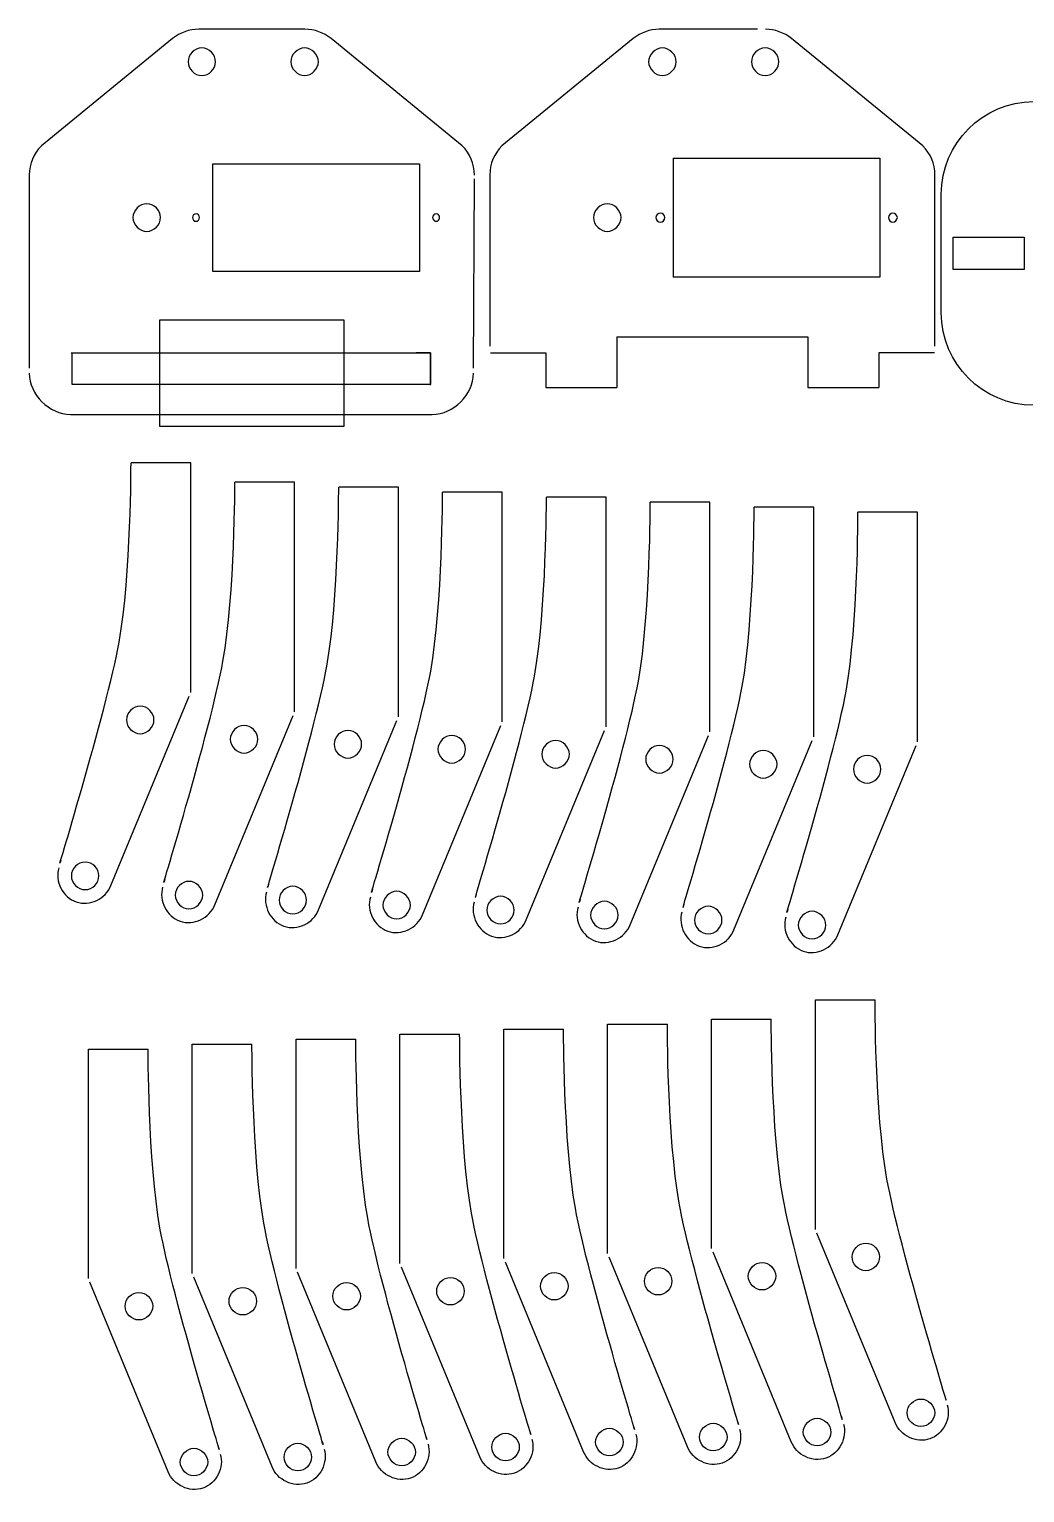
# Model space of a CAD drawing. Extents: x 2.1 to 27.9, y 0 to 17.
# Drawn here: x 2.08 to 13.38, y 0.01 to 16.62 of the extents above; entities that cross this region are included whole.
import ezdxf

# ---------------------------------------------------------------- set-up
doc = ezdxf.new("R2010")
doc.units = 0
doc.layers.get('0').update_dxf_attribs({"linetype": 'CONTINUOUS'})

msp = doc.modelspace()

# ---------------------------------------------------------------- linework, layer by layer
at = {"color": 7}
for p, q in [((5.208684, 16.619633), (4.003532, 16.619633)), ((10.344759, 16.619633), (9.231072, 16.619633)), ((3.707114, 16.513754), (2.21707, 15.297378)), ((6.995147, 15.297378), (5.504796, 16.513754)), ((8.934654, 16.513754), (7.444609, 15.297378)), ((12.222687, 15.297378), (10.732236, 16.513754)), ((9.389753, 15.158307), (9.389753, 13.805735)), ((11.735829, 15.154575), (9.389785, 15.154575)), ((11.735761, 15.158307), (11.735761, 13.805735)), ((2.079571, 14.96536), (2.079571, 12.772904)), ((4.162114, 15.094018), (6.508117, 15.094018)), ((4.162114, 13.870028), (4.162114, 15.094018)), ((6.508117, 15.094018), (6.508117, 13.870028)), ((7.307009, 14.96546), (7.307009, 13.022523)), ((12.359878, 13.022523), (12.359878, 14.96546)), ((7.121526, 12.772904), (7.132339, 14.920419)), ((12.431176, 13.401328), (12.431176, 14.748044)), ((12.565534, 13.892356), (12.565534, 14.259528)), ((12.565534, 14.259528), (13.372984, 14.259528)), ((13.372984, 14.259528), (13.372984, 13.892356)), ((6.508117, 13.870028), (4.162114, 13.870028)), ((9.389785, 13.80947), (11.735829, 13.80947)), ((13.372984, 13.892356), (12.565534, 13.892356)), ((3.562059, 13.321299), (5.649834, 13.321299)), ((3.562059, 12.111732), (3.562059, 13.321299)), ((5.649834, 13.321299), (5.649834, 12.111732)), ((8.749619, 13.130137), (8.749619, 12.553416)), ((8.749825, 13.130137), (10.917365, 13.130137)), ((10.917264, 13.130137), (10.917264, 12.553416)), ((2.555172, 12.945502), (2.720019, 12.945502)), ((2.566597, 12.945502), (6.63441, 12.945502)), ((2.566597, 12.586219), (2.566597, 12.945502)), ((6.635217, 12.945502), (6.470269, 12.945502)), ((6.63441, 12.945502), (6.63441, 12.586219)), ((6.635217, 12.578313), (6.635217, 12.945502)), ((7.314249, 12.945481), (7.786622, 12.946804)), ((7.77591, 12.946143), (7.942275, 12.946143)), ((7.942264, 12.946143), (7.942264, 12.553416)), ((11.890973, 12.946143), (11.724609, 12.946143)), ((11.724609, 12.946143), (11.724609, 12.553416)), ((12.355084, 12.945481), (11.890973, 12.946804)), ((6.63441, 12.586219), (2.566597, 12.586219)), ((7.942174, 12.553416), (8.749619, 12.553416)), ((10.917264, 12.553416), (11.724609, 12.553416)), ((2.548371, 12.24863), (6.652726, 12.24863)), ((5.649834, 12.111732), (3.562059, 12.111732)), ((3.911914, 11.698789), (3.234417, 11.698789)), ((3.911914, 9.09202), (3.911914, 11.698789)), ((5.090678, 11.480117), (4.413182, 11.480117)), ((5.090678, 8.873348), (5.090678, 11.480117)), ((6.269443, 11.423374), (5.591946, 11.423374)), ((6.269443, 8.816604), (6.269443, 11.423374)), ((7.448211, 11.36663), (6.770711, 11.36663)), ((7.448211, 8.759857), (7.448211, 11.36663)), ((8.626975, 11.309883), (7.949479, 11.309883)), ((8.626975, 8.703114), (8.626975, 11.309883)), ((9.805739, 11.25314), (9.128244, 11.25314)), ((9.805739, 8.64637), (9.805739, 11.25314)), ((10.984503, 11.196397), (10.307008, 11.196397)), ((10.984503, 8.589627), (10.984503, 11.196397)), ((12.163269, 11.139653), (11.485772, 11.139653)), ((12.163269, 8.532884), (12.163269, 11.139653)), ((3.006034, 6.899481), (3.894677, 9.050505)), ((4.184798, 6.680809), (5.073442, 8.831833)), ((5.363566, 6.624066), (6.252206, 8.775089)), ((6.542331, 6.567319), (7.430971, 8.718342)), ((7.721095, 6.510575), (8.609735, 8.661599)), ((8.899859, 6.453832), (9.788499, 8.604856)), ((10.078625, 6.397089), (10.967265, 8.548112)), ((11.257389, 6.340345), (12.146032, 8.491369)), ((11.002344, 2.996855), (11.002344, 5.603624)), ((11.002344, 5.603624), (11.679841, 5.603624)), ((8.644816, 2.721436), (8.644816, 5.328205)), ((8.644816, 5.328205), (9.322314, 5.328205)), ((9.82358, 2.778183), (9.82358, 5.384952)), ((9.82358, 5.384952), (10.501077, 5.384952)), ((5.108519, 2.551206), (5.108519, 5.157975)), ((5.108519, 5.157975), (5.786015, 5.157975)), ((6.287283, 2.607949), (6.287283, 5.214719)), ((6.287283, 5.214719), (6.964783, 5.214719)), ((7.466051, 2.664692), (7.466051, 5.271462)), ((7.466051, 5.271462), (8.143548, 5.271462)), ((2.75099, 2.437719), (2.75099, 5.044489)), ((2.75099, 5.044489), (3.428486, 5.044489)), ((3.929754, 2.494462), (3.929754, 5.101232)), ((3.929754, 5.101232), (4.607251, 5.101232)), ((11.908224, 0.804317), (11.019584, 2.95534)), ((9.550697, 0.528898), (8.662052, 2.679921)), ((10.72946, 0.585641), (9.84082, 2.736668)), ((6.014399, 0.358667), (5.125759, 2.509691)), ((7.193163, 0.415411), (6.304523, 2.566434)), ((8.371931, 0.472154), (7.483288, 2.623178)), ((3.65687, 0.245181), (2.76823, 2.396204)), ((4.835634, 0.301924), (3.946994, 2.452947))]:
    msp.add_line(p, q, dxfattribs=at)
for points in [[(4.003532, 16.619633), (3.89643, 16.619633), (3.790043, 16.581587), (3.707114, 16.513754)], [(5.504796, 16.513754), (5.421767, 16.581587), (5.31538, 16.619633), (5.208684, 16.619633)], [(9.231072, 16.619633), (9.123969, 16.619633), (9.017582, 16.581483), (8.934654, 16.513754)], [(10.732236, 16.513754), (10.649305, 16.581483), (10.542918, 16.619633), (10.436122, 16.619633)], [(4.038214, 16.407978), (3.956303, 16.407978), (3.881946, 16.33321), (3.881946, 16.251609)], [(4.194582, 16.251609), (4.194582, 16.33321), (4.120016, 16.407978), (4.038214, 16.407978)], [(5.204808, 16.407978), (5.123308, 16.407978), (5.048645, 16.33321), (5.048645, 16.251609)], [(5.361281, 16.251609), (5.361281, 16.33321), (5.286716, 16.407978), (5.204808, 16.407978)], [(9.265648, 16.407978), (9.183741, 16.407978), (9.109485, 16.33321), (9.109485, 16.251609)], [(9.422122, 16.251609), (9.422122, 16.33321), (9.347454, 16.407978), (9.265648, 16.407978)], [(10.432346, 16.407978), (10.350847, 16.407978), (10.276184, 16.33321), (10.276184, 16.251609)], [(10.588816, 16.251609), (10.588816, 16.33321), (10.514254, 16.407978), (10.432346, 16.407978)], [(3.881946, 16.251609), (3.881946, 16.169803), (3.956303, 16.095035), (4.038214, 16.095035)], [(4.038214, 16.095035), (4.120016, 16.095035), (4.194582, 16.169803), (4.194582, 16.251609)], [(5.048645, 16.251609), (5.048645, 16.169803), (5.123308, 16.095035), (5.204808, 16.095035)], [(5.204808, 16.095035), (5.286716, 16.095035), (5.361281, 16.169803), (5.361281, 16.251609)], [(9.109485, 16.251609), (9.109485, 16.169702), (9.183741, 16.095035), (9.265648, 16.095035)], [(9.265648, 16.095035), (9.347454, 16.095035), (9.422122, 16.169702), (9.422122, 16.251609)], [(10.276184, 16.251609), (10.276184, 16.169702), (10.350847, 16.095035), (10.432346, 16.095035)], [(10.432346, 16.095035), (10.514254, 16.095035), (10.588816, 16.169702), (10.588816, 16.251609)], [(12.431176, 14.748044), (12.431176, 15.325528), (12.903661, 15.798015), (13.481143, 15.798015)], [(2.21707, 15.297378), (2.12996, 15.210574), (2.079571, 15.08858), (2.079571, 14.96536)], [(7.132339, 14.96536), (7.132339, 15.08858), (7.081951, 15.210574), (6.995147, 15.297378)], [(7.444609, 15.297378), (7.357498, 15.210574), (7.307009, 15.08858), (7.307009, 14.96546)], [(12.359878, 14.96546), (12.359878, 15.08858), (12.309388, 15.210574), (12.222687, 15.297378)], [(3.413146, 14.63875), (3.331236, 14.63875), (3.256673, 14.563982), (3.256979, 14.482075)], [(3.56931, 14.482075), (3.56931, 14.563982), (3.495053, 14.63875), (3.413146, 14.63875)], [(8.640581, 14.63875), (8.558674, 14.63875), (8.484212, 14.563982), (8.484518, 14.482075)], [(8.796848, 14.482075), (8.796848, 14.563982), (8.722488, 14.63875), (8.640581, 14.63875)], [(3.256979, 14.482075), (3.256162, 14.400064), (3.331236, 14.325702), (3.413146, 14.325702)], [(3.413146, 14.325702), (3.495053, 14.325702), (3.56931, 14.400064), (3.56931, 14.482075)], [(3.972467, 14.524975), (3.95159, 14.524975), (3.932583, 14.504677), (3.932583, 14.482176)], [(3.932583, 14.482176), (3.932583, 14.459779), (3.95159, 14.439578), (3.972467, 14.439578)], [(4.012442, 14.482176), (4.012442, 14.504677), (3.993532, 14.524975), (3.972467, 14.524975)], [(3.972467, 14.439578), (3.993532, 14.439578), (4.012442, 14.459779), (4.012442, 14.482176)], [(6.69757, 14.524975), (6.676692, 14.524975), (6.657685, 14.504677), (6.657685, 14.482176)], [(6.657685, 14.482176), (6.657685, 14.459779), (6.676692, 14.439578), (6.69757, 14.439578)], [(6.737638, 14.482176), (6.737638, 14.504677), (6.718635, 14.524975), (6.69757, 14.524975)], [(6.69757, 14.439578), (6.718635, 14.439578), (6.737638, 14.459779), (6.737638, 14.482176)], [(8.484518, 14.482075), (8.4837, 14.400064), (8.558674, 14.325702), (8.640581, 14.325702)], [(8.640581, 14.325702), (8.722488, 14.325702), (8.796848, 14.400064), (8.796848, 14.482075)], [(9.243436, 14.533281), (9.216808, 14.533281), (9.192567, 14.509045), (9.192567, 14.482143)], [(9.192567, 14.482143), (9.192567, 14.455411), (9.216808, 14.431172), (9.243436, 14.431172)], [(9.294575, 14.482143), (9.294575, 14.509045), (9.270336, 14.533281), (9.243436, 14.533281)], [(9.243436, 14.431172), (9.270336, 14.431172), (9.294575, 14.455411), (9.294575, 14.482143)], [(11.881864, 14.533281), (11.85518, 14.533281), (11.830942, 14.508822), (11.830942, 14.482143)], [(11.830942, 14.482143), (11.830942, 14.455411), (11.85518, 14.431172), (11.881864, 14.431172)], [(11.932949, 14.482143), (11.932949, 14.508822), (11.908542, 14.533281), (11.881864, 14.533281)], [(11.881864, 14.431172), (11.908542, 14.431172), (11.932949, 14.455411), (11.932949, 14.482143)], [(13.481143, 12.351358), (12.903671, 12.351358), (12.431176, 12.823844), (12.431176, 13.401328)], [(2.079571, 12.717841), (2.079571, 12.471915), (2.303057, 12.24863), (2.548371, 12.24863)], [(6.652726, 12.24863), (6.898346, 12.24863), (7.121526, 12.471915), (7.121526, 12.717841)], [(3.099571, 9.663944), (3.236152, 10.430186), (3.234417, 11.698789), (3.234417, 11.698789)], [(4.278335, 9.445272), (4.414916, 10.211515), (4.413182, 11.480117), (4.413182, 11.480117)], [(5.4571, 9.388529), (5.593681, 10.154771), (5.591946, 11.423374), (5.591946, 11.423374)], [(6.635864, 9.331785), (6.772445, 10.098028), (6.770711, 11.36663), (6.770711, 11.36663)], [(7.814632, 9.275042), (7.95121, 10.041285), (7.949479, 11.309883), (7.949479, 11.309883)], [(8.993397, 9.218299), (9.129977, 9.984537), (9.128244, 11.25314), (9.128244, 11.25314)], [(10.172161, 9.161555), (10.308741, 9.927794), (10.307008, 11.196397), (10.307008, 11.196397)], [(11.350927, 9.104812), (11.487507, 9.871051), (11.485772, 11.139653), (11.485772, 11.139653)], [(2.438292, 7.185393), (2.337005, 6.868269), (2.96299, 8.897705), (3.099571, 9.663944)], [(3.617057, 6.966721), (3.515769, 6.649597), (4.141754, 8.679033), (4.278335, 9.445272)], [(4.795821, 6.909978), (4.694534, 6.592853), (5.320519, 8.62229), (5.4571, 9.388529)], [(5.974586, 6.853234), (5.873298, 6.536106), (6.499283, 8.565543), (6.635864, 9.331785)], [(7.15335, 6.796487), (7.052063, 6.479363), (7.678051, 8.5088), (7.814632, 9.275042)], [(8.332118, 6.739744), (8.230831, 6.42262), (8.856816, 8.452056), (8.993397, 9.218299)], [(9.510882, 6.683001), (9.409594, 6.365876), (10.03558, 8.395313), (10.172161, 9.161555)], [(10.689648, 6.626257), (10.588361, 6.309133), (11.214344, 8.338569), (11.350927, 9.104812)], [(3.338663, 8.935751), (3.256857, 8.935751), (3.1826, 8.861394), (3.1826, 8.779483)], [(3.494931, 8.779483), (3.495441, 8.861394), (3.420674, 8.935751), (3.338663, 8.935751)], [(3.1826, 8.779483), (3.1826, 8.697576), (3.256857, 8.622808), (3.338663, 8.622808)], [(3.338663, 8.622808), (3.420674, 8.622808), (3.495237, 8.697576), (3.494931, 8.779483)], [(4.517428, 8.717079), (4.435621, 8.717079), (4.361365, 8.642718), (4.361365, 8.560811)], [(4.673695, 8.560811), (4.674206, 8.642718), (4.599439, 8.717079), (4.517428, 8.717079)], [(5.696192, 8.660336), (5.614386, 8.660336), (5.540129, 8.585975), (5.540129, 8.504068)], [(5.85246, 8.504068), (5.85297, 8.585975), (5.778203, 8.660336), (5.696192, 8.660336)], [(4.361365, 8.560811), (4.361365, 8.478904), (4.435621, 8.404136), (4.517428, 8.404136)], [(4.517428, 8.404136), (4.599439, 8.404136), (4.674001, 8.478904), (4.673695, 8.560811)], [(5.540129, 8.504068), (5.540129, 8.42216), (5.614386, 8.347393), (5.696192, 8.347393)], [(5.696192, 8.347393), (5.778203, 8.347393), (5.852766, 8.42216), (5.85246, 8.504068)], [(6.874956, 8.603592), (6.793154, 8.603592), (6.718894, 8.529231), (6.718894, 8.447324)], [(7.031224, 8.447324), (7.031735, 8.529231), (6.956968, 8.603592), (6.874956, 8.603592)], [(8.053725, 8.546849), (7.971918, 8.546849), (7.897662, 8.472488), (7.897662, 8.390581)], [(8.209989, 8.390581), (8.210499, 8.472488), (8.135732, 8.546849), (8.053725, 8.546849)], [(9.23249, 8.490102), (9.150684, 8.490102), (9.076426, 8.415745), (9.076426, 8.333838)], [(9.388756, 8.333838), (9.389258, 8.415745), (9.314498, 8.490102), (9.23249, 8.490102)], [(6.718894, 8.447324), (6.718894, 8.365417), (6.793154, 8.290649), (6.874956, 8.290649)], [(6.874956, 8.290649), (6.956968, 8.290649), (7.03153, 8.365417), (7.031224, 8.447324)], [(7.897662, 8.390581), (7.897662, 8.308674), (7.971918, 8.233906), (8.053725, 8.233906)], [(8.053725, 8.233906), (8.135732, 8.233906), (8.210295, 8.308674), (8.209989, 8.390581)], [(9.076426, 8.333838), (9.076426, 8.251927), (9.150684, 8.177163), (9.23249, 8.177163)], [(9.23249, 8.177163), (9.314498, 8.177163), (9.389063, 8.251927), (9.388756, 8.333838)], [(10.411254, 8.433359), (10.329447, 8.433359), (10.255192, 8.359001), (10.255192, 8.277094)], [(10.567522, 8.277094), (10.568025, 8.359001), (10.493261, 8.433359), (10.411254, 8.433359)], [(11.590018, 8.376615), (11.508211, 8.376615), (11.433956, 8.302258), (11.433956, 8.220347)], [(11.746286, 8.220347), (11.746789, 8.302258), (11.672028, 8.376615), (11.590018, 8.376615)], [(10.255192, 8.277094), (10.255192, 8.195183), (10.329447, 8.120416), (10.411254, 8.120416)], [(10.411254, 8.120416), (10.493261, 8.120416), (10.567826, 8.195183), (10.567522, 8.277094)], [(11.433956, 8.220347), (11.433956, 8.13844), (11.508211, 8.063672), (11.590018, 8.063672)], [(11.590018, 8.063672), (11.672028, 8.063672), (11.746593, 8.13844), (11.746286, 8.220347)], [(2.713801, 7.166419), (2.63189, 7.166419), (2.557227, 7.091755), (2.557227, 7.009848)], [(2.869863, 7.009848), (2.869863, 7.091755), (2.795707, 7.166419), (2.713801, 7.166419)], [(2.414932, 7.101446), (2.367911, 6.948341), (2.460833, 6.765653), (2.612513, 6.713836)], [(2.557227, 7.009848), (2.557227, 6.928243), (2.63189, 6.85358), (2.713801, 6.85358)], [(2.713801, 6.85358), (2.795707, 6.85358), (2.869863, 6.928243), (2.869863, 7.009848)], [(2.612513, 6.713836), (2.764189, 6.662018), (2.949323, 6.749435), (3.006034, 6.899481)], [(3.5937, 6.882774), (3.546676, 6.729668), (3.639601, 6.546981), (3.791277, 6.495164)], [(3.892565, 6.947747), (3.810658, 6.947747), (3.735991, 6.873083), (3.735991, 6.791176)], [(4.048628, 6.791176), (4.048628, 6.873083), (3.974472, 6.947747), (3.892565, 6.947747)], [(4.772464, 6.826031), (4.72544, 6.672921), (4.818365, 6.490237), (4.970042, 6.43842)], [(5.071329, 6.891003), (4.989423, 6.891003), (4.914756, 6.81634), (4.914756, 6.734429)], [(5.227392, 6.734429), (5.227392, 6.81634), (5.153236, 6.891003), (5.071329, 6.891003)], [(6.250094, 6.83426), (6.168187, 6.83426), (6.09352, 6.759593), (6.09352, 6.677686)], [(6.406156, 6.677686), (6.406156, 6.759593), (6.332001, 6.83426), (6.250094, 6.83426)], [(3.735991, 6.791176), (3.735991, 6.709572), (3.810658, 6.634908), (3.892565, 6.634908)], [(3.791277, 6.495164), (3.942953, 6.443346), (4.128088, 6.530763), (4.184798, 6.680809)], [(3.892565, 6.634908), (3.974472, 6.634908), (4.048628, 6.709572), (4.048628, 6.791176)], [(4.914756, 6.734429), (4.914756, 6.652828), (4.989423, 6.578165), (5.071329, 6.578165)], [(5.071329, 6.578165), (5.153236, 6.578165), (5.227392, 6.652828), (5.227392, 6.734429)], [(5.951229, 6.769283), (5.904205, 6.616178), (5.99713, 6.433494), (6.148806, 6.381677)], [(6.09352, 6.677686), (6.09352, 6.596085), (6.168187, 6.521418), (6.250094, 6.521418)], [(6.250094, 6.521418), (6.332001, 6.521418), (6.406156, 6.596085), (6.406156, 6.677686)], [(7.129993, 6.71254), (7.082969, 6.559435), (7.175894, 6.376751), (7.327571, 6.324934)], [(7.428858, 6.777517), (7.346952, 6.777517), (7.272285, 6.70285), (7.272285, 6.620942)], [(7.584921, 6.620942), (7.584921, 6.70285), (7.510765, 6.777517), (7.428858, 6.777517)], [(8.308758, 6.655797), (8.261737, 6.502691), (8.354659, 6.320007), (8.506335, 6.26819)], [(8.607623, 6.720773), (8.525716, 6.720773), (8.451053, 6.646106), (8.451053, 6.564199)], [(8.763686, 6.564199), (8.763686, 6.646106), (8.689533, 6.720773), (8.607623, 6.720773)], [(9.78639, 6.66403), (9.70448, 6.66403), (9.629818, 6.589363), (9.629818, 6.507456)], [(9.942455, 6.507456), (9.942455, 6.589363), (9.868297, 6.66403), (9.78639, 6.66403)], [(4.970042, 6.43842), (5.121718, 6.386603), (5.306852, 6.474019), (5.363566, 6.624066)], [(6.148806, 6.381677), (6.300482, 6.32986), (6.485616, 6.417276), (6.542331, 6.567319)], [(7.272285, 6.620942), (7.272285, 6.539341), (7.346952, 6.464674), (7.428858, 6.464674)], [(7.327571, 6.324934), (7.479247, 6.273116), (7.664381, 6.360532), (7.721095, 6.510575)], [(7.428858, 6.464674), (7.510765, 6.464674), (7.584921, 6.539341), (7.584921, 6.620942)], [(8.451053, 6.564199), (8.451053, 6.482598), (8.525716, 6.407931), (8.607623, 6.407931)], [(8.607623, 6.407931), (8.689533, 6.407931), (8.763686, 6.482598), (8.763686, 6.564199)], [(9.487522, 6.599053), (9.440503, 6.445948), (9.533425, 6.26326), (9.685102, 6.211443)], [(9.629818, 6.507456), (9.629818, 6.425855), (9.70448, 6.351188), (9.78639, 6.351188)], [(9.78639, 6.351188), (9.868297, 6.351188), (9.942455, 6.425855), (9.942455, 6.507456)], [(10.666291, 6.54231), (10.619267, 6.389205), (10.712188, 6.206517), (10.863869, 6.1547)], [(10.965156, 6.607287), (10.883244, 6.607287), (10.808581, 6.53262), (10.808581, 6.450712)], [(11.121218, 6.450712), (11.121218, 6.53262), (11.047064, 6.607287), (10.965156, 6.607287)], [(8.506335, 6.26819), (8.658015, 6.216373), (8.843145, 6.303786), (8.899859, 6.453832)], [(9.685102, 6.211443), (9.83678, 6.159626), (10.021914, 6.247042), (10.078625, 6.397089)], [(10.808581, 6.450712), (10.808581, 6.369111), (10.883244, 6.294444), (10.965156, 6.294444)], [(10.863869, 6.1547), (11.015544, 6.102882), (11.200678, 6.190299), (11.257389, 6.340345)], [(10.965156, 6.294444), (11.047064, 6.294444), (11.121218, 6.369111), (11.121218, 6.450712)], [(11.814689, 3.56878), (11.678108, 4.335022), (11.679841, 5.603624), (11.679841, 5.603624)], [(9.457158, 3.293364), (9.320578, 4.059606), (9.322314, 5.328205), (9.322314, 5.328205)], [(10.635922, 3.350107), (10.499342, 4.11635), (10.501077, 5.384952), (10.501077, 5.384952)], [(5.920865, 3.123134), (5.784284, 3.889373), (5.786015, 5.157975), (5.786015, 5.157975)], [(7.09963, 3.179877), (6.963049, 3.946116), (6.964783, 5.214719), (6.964783, 5.214719)], [(8.278394, 3.236621), (8.141813, 4.002859), (8.143548, 5.271462), (8.143548, 5.271462)], [(3.563333, 3.009643), (3.426752, 3.775886), (3.428486, 5.044489), (3.428486, 5.044489)], [(4.742097, 3.066387), (4.605516, 3.832629), (4.607251, 5.101232), (4.607251, 5.101232)], [(12.475967, 1.090228), (12.577255, 0.773104), (11.951269, 2.802541), (11.814689, 3.56878)], [(11.297201, 0.871557), (11.398488, 0.554428), (10.772505, 2.583869), (10.635922, 3.350107)], [(7.760908, 0.701323), (7.862196, 0.384198), (7.236211, 2.413635), (7.09963, 3.179877)], [(8.939673, 0.758066), (9.040961, 0.440942), (8.414975, 2.470378), (8.278394, 3.236621)], [(10.118437, 0.81481), (10.219725, 0.497685), (9.593739, 2.527122), (9.457158, 3.293364)], [(4.224611, 0.531093), (4.325899, 0.213968), (3.699914, 2.243405), (3.563333, 3.009643)], [(5.403376, 0.587836), (5.504663, 0.270711), (4.878678, 2.300148), (4.742097, 3.066387)], [(6.582144, 0.644579), (6.683431, 0.327455), (6.057443, 2.356892), (5.920865, 3.123134)], [(11.419327, 2.684318), (11.418824, 2.766225), (11.493588, 2.840587), (11.575595, 2.840587)], [(11.575595, 2.840587), (11.657402, 2.840587), (11.731657, 2.766225), (11.731657, 2.684318)], [(11.575595, 2.527643), (11.493588, 2.527643), (11.419023, 2.602411), (11.419327, 2.684318)], [(11.731657, 2.684318), (11.731657, 2.602411), (11.657402, 2.527643), (11.575595, 2.527643)], [(7.883034, 2.352159), (7.882524, 2.434067), (7.957291, 2.508428), (8.039302, 2.508428)], [(8.039302, 2.508428), (8.121108, 2.508428), (8.195365, 2.434067), (8.195365, 2.352159)], [(9.0618, 2.408903), (9.061297, 2.49081), (9.136055, 2.565171), (9.218068, 2.565171)], [(9.218068, 2.565171), (9.299872, 2.565171), (9.37413, 2.49081), (9.37413, 2.408903)], [(10.240563, 2.465646), (10.240061, 2.547553), (10.314821, 2.621915), (10.396831, 2.621915)], [(10.396831, 2.621915), (10.478638, 2.621915), (10.552893, 2.547553), (10.552893, 2.465646)], [(4.346737, 2.181926), (4.346229, 2.263837), (4.420998, 2.338194), (4.503005, 2.338194)], [(4.503005, 2.338194), (4.584811, 2.338194), (4.659068, 2.263837), (4.659068, 2.181926)], [(5.525505, 2.238669), (5.524995, 2.32058), (5.599762, 2.394938), (5.68177, 2.394938)], [(5.68177, 2.394938), (5.763576, 2.394938), (5.837832, 2.32058), (5.837832, 2.238669)], [(6.70427, 2.295416), (6.703759, 2.377323), (6.778526, 2.451681), (6.860538, 2.451681)], [(6.860538, 2.451681), (6.94234, 2.451681), (7.0166, 2.377323), (7.0166, 2.295416)], [(8.039302, 2.195485), (7.957291, 2.195485), (7.882728, 2.270252), (7.883034, 2.352159)], [(8.195365, 2.352159), (8.195365, 2.270252), (8.121108, 2.195485), (8.039302, 2.195485)], [(9.218068, 2.252228), (9.136055, 2.252228), (9.061493, 2.326996), (9.0618, 2.408903)], [(9.37413, 2.408903), (9.37413, 2.326996), (9.299872, 2.252228), (9.218068, 2.252228)], [(10.396831, 2.308972), (10.314821, 2.308972), (10.240256, 2.383739), (10.240563, 2.465646)], [(10.552893, 2.465646), (10.552893, 2.383739), (10.478638, 2.308972), (10.396831, 2.308972)], [(3.167973, 2.125182), (3.167465, 2.207089), (3.242233, 2.281451), (3.324241, 2.281451)], [(3.324241, 2.281451), (3.406047, 2.281451), (3.480303, 2.207089), (3.480303, 2.125182)], [(4.503005, 2.025251), (4.420998, 2.025251), (4.346431, 2.100019), (4.346737, 2.181926)], [(4.659068, 2.181926), (4.659068, 2.100019), (4.584811, 2.025251), (4.503005, 2.025251)], [(5.68177, 2.081994), (5.599762, 2.081994), (5.5252, 2.156762), (5.525505, 2.238669)], [(5.837832, 2.238669), (5.837832, 2.156762), (5.763576, 2.081994), (5.68177, 2.081994)], [(6.860538, 2.138738), (6.778526, 2.138738), (6.703964, 2.213506), (6.70427, 2.295416)], [(7.0166, 2.295416), (7.0166, 2.213506), (6.94234, 2.138738), (6.860538, 2.138738)], [(3.324241, 1.968508), (3.242233, 1.968508), (3.167667, 2.043275), (3.167973, 2.125182)], [(3.480303, 2.125182), (3.480303, 2.043275), (3.406047, 1.968508), (3.324241, 1.968508)], [(12.0444, 0.91468), (12.0444, 0.996591), (12.118552, 1.071254), (12.200462, 1.071254)], [(12.200462, 1.071254), (12.282369, 1.071254), (12.357031, 0.996591), (12.357031, 0.91468)], [(12.499327, 1.006281), (12.546346, 0.853176), (12.453424, 0.670488), (12.301749, 0.618671)], [(10.865631, 0.696008), (10.865631, 0.777919), (10.939786, 0.852582), (11.021693, 0.852582)], [(11.021693, 0.852582), (11.103605, 0.852582), (11.178268, 0.777919), (11.178268, 0.696008)], [(12.200462, 0.758415), (12.118552, 0.758415), (12.0444, 0.833079), (12.0444, 0.91468)], [(12.357031, 0.91468), (12.357031, 0.833079), (12.282369, 0.758415), (12.200462, 0.758415)], [(7.329337, 0.525778), (7.329337, 0.607685), (7.403493, 0.682352), (7.4854, 0.682352)], [(7.4854, 0.682352), (7.567307, 0.682352), (7.641974, 0.607685), (7.641974, 0.525778)], [(8.508102, 0.582521), (8.508102, 0.664428), (8.582258, 0.739095), (8.664165, 0.739095)], [(8.664165, 0.739095), (8.746071, 0.739095), (8.820738, 0.664428), (8.820738, 0.582521)], [(8.963031, 0.674119), (9.010055, 0.521014), (8.917128, 0.338329), (8.765452, 0.286512)], [(9.686867, 0.639265), (9.686867, 0.721172), (9.761022, 0.795839), (9.842929, 0.795839)], [(9.842929, 0.795839), (9.924836, 0.795839), (9.999504, 0.721172), (9.999504, 0.639265)], [(10.141794, 0.730862), (10.188819, 0.577757), (10.095894, 0.395073), (9.944217, 0.343255)], [(11.021693, 0.539743), (10.939786, 0.539743), (10.865631, 0.614407), (10.865631, 0.696008)], [(11.178268, 0.696008), (11.178268, 0.614407), (11.103605, 0.539743), (11.021693, 0.539743)], [(11.320563, 0.787606), (11.367582, 0.6345), (11.274661, 0.451816), (11.12298, 0.399999)], [(12.301749, 0.618671), (12.150069, 0.566854), (11.96494, 0.65427), (11.908224, 0.804317)], [(3.79304, 0.355548), (3.79304, 0.437455), (3.867196, 0.512118), (3.949103, 0.512118)], [(3.949103, 0.512118), (4.031014, 0.512118), (4.105677, 0.437455), (4.105677, 0.355548)], [(4.971808, 0.412291), (4.971808, 0.494198), (5.045961, 0.568862), (5.127871, 0.568862)], [(5.127871, 0.568862), (5.209778, 0.568862), (5.284441, 0.494198), (5.284441, 0.412291)], [(5.426736, 0.503889), (5.473757, 0.350783), (5.380835, 0.168096), (5.229159, 0.116278)], [(6.150573, 0.469034), (6.150573, 0.550941), (6.224729, 0.625609), (6.306636, 0.625609)], [(6.306636, 0.625609), (6.388542, 0.625609), (6.463209, 0.550941), (6.463209, 0.469034)], [(6.605501, 0.560632), (6.652525, 0.407527), (6.5596, 0.224839), (6.407923, 0.173022)], [(7.4854, 0.36951), (7.403493, 0.36951), (7.329337, 0.444177), (7.329337, 0.525778)], [(7.641974, 0.525778), (7.641974, 0.444177), (7.567307, 0.36951), (7.4854, 0.36951)], [(7.784265, 0.617375), (7.831289, 0.46427), (7.738364, 0.281586), (7.586688, 0.229769)], [(8.664165, 0.426253), (8.582258, 0.426253), (8.508102, 0.50092), (8.508102, 0.582521)], [(8.820738, 0.582521), (8.820738, 0.50092), (8.746071, 0.426253), (8.664165, 0.426253)], [(9.944217, 0.343255), (9.792542, 0.291438), (9.607407, 0.378855), (9.550697, 0.528898)], [(9.842929, 0.482996), (9.761022, 0.482996), (9.686867, 0.557663), (9.686867, 0.639265)], [(9.999504, 0.639265), (9.999504, 0.557663), (9.924836, 0.482996), (9.842929, 0.482996)], [(11.12298, 0.399999), (10.971305, 0.348182), (10.786171, 0.435598), (10.72946, 0.585641)], [(3.949103, 0.19928), (3.867196, 0.19928), (3.79304, 0.273943), (3.79304, 0.355548)], [(4.105677, 0.355548), (4.105677, 0.273943), (4.031014, 0.19928), (3.949103, 0.19928)], [(4.247972, 0.447145), (4.294992, 0.29404), (4.202071, 0.111352), (4.050395, 0.059535)], [(5.127871, 0.256023), (5.045961, 0.256023), (4.971808, 0.330686), (4.971808, 0.412291)], [(5.284441, 0.412291), (5.284441, 0.330686), (5.209778, 0.256023), (5.127871, 0.256023)], [(6.407923, 0.173022), (6.256247, 0.121205), (6.071113, 0.208621), (6.014399, 0.358667)], [(6.306636, 0.312766), (6.224729, 0.312766), (6.150573, 0.387433), (6.150573, 0.469034)], [(6.463209, 0.469034), (6.463209, 0.387433), (6.388542, 0.312766), (6.306636, 0.312766)], [(7.586688, 0.229769), (7.435012, 0.177952), (7.249878, 0.265364), (7.193163, 0.415411)], [(8.765452, 0.286512), (8.613776, 0.234695), (8.428642, 0.322111), (8.371931, 0.472154)], [(4.050395, 0.059535), (3.898715, 0.007718), (3.713584, 0.095134), (3.65687, 0.245181)], [(5.229159, 0.116278), (5.077483, 0.064461), (4.892349, 0.151878), (4.835634, 0.301924)]]:
    msp.add_open_spline(points, degree=3, dxfattribs=at)

doc.saveas('drawing.dxf')
